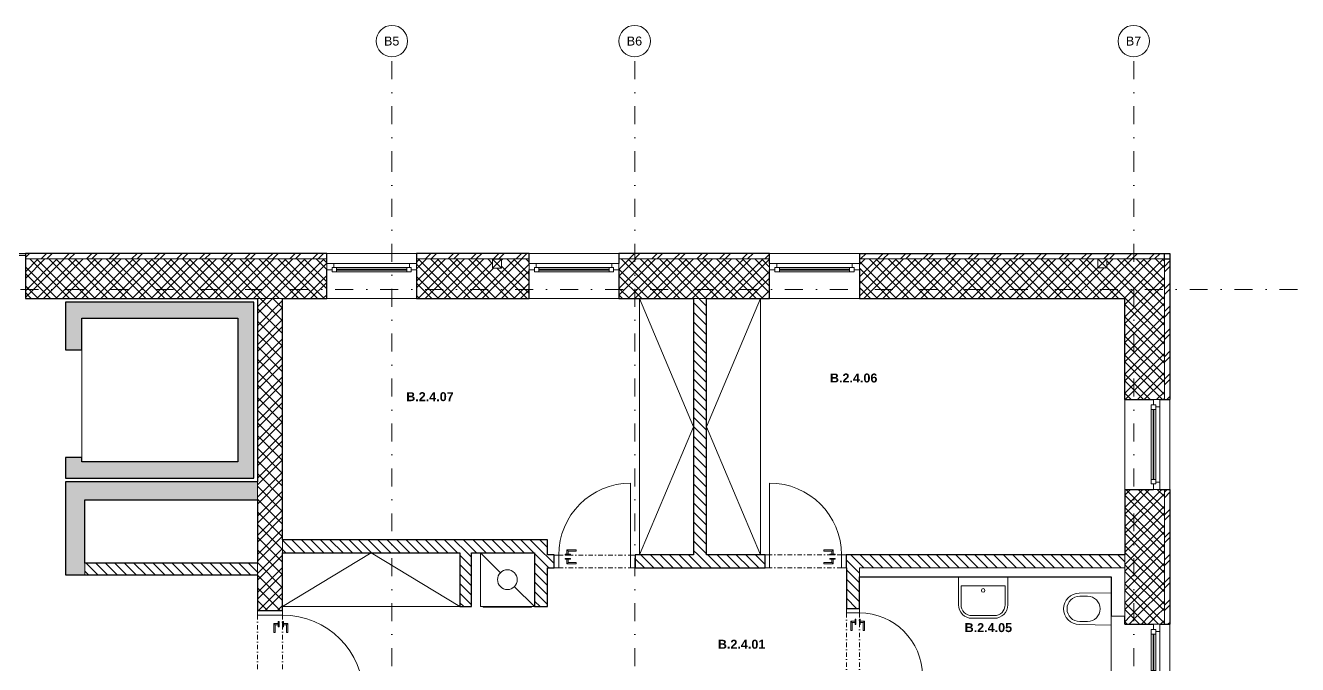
# Model space of a CAD drawing. Header units: millimetres. Extents: x -9163 to 49400, y 40309 to 58543.
# Drawn here: x 8496 to 22643, y 51428 to 58543 of the extents above; entities that cross this region are included whole.
import ezdxf

# ---------------------------------------------------------------- set-up
doc = ezdxf.new("R2010")
doc.units = ezdxf.units.MM
doc.linetypes.add('UDL_2NP_B$0$HA_DashDot_10mm-S3mm', pattern=[500, 200, -150, 0, -150])
doc.linetypes.add('UDL_2NP_B$0$HA_DashDot_2_2mm-S0_6mm', pattern=[110, 50, -30, 0, -30])
for name, color, linetype, lineweight in [('ABMV_det-koty 10', 140, 'Continuous', 5), ('UDL_2NP_B$0$A-AREA-____-IDEN', 252, 'Continuous', 9), ('UDL_2NP_B$0$A-DOOR-____-MCUT', 252, 'UDL_2NP_B$0$HA_DashDot_2_2mm-S0_6mm', 9), ('UDL_2NP_B$0$A-DOOR-____-OTLN', 252, 'Continuous', 9), ('UDL_2NP_B$0$A-DOOR-FRAM-MCUT', 252, 'Continuous', 9), ('UDL_2NP_B$0$A-FLOR-____-OTLN', 252, 'Continuous', 9), ('UDL_2NP_B$0$A-FLOR-HRAL-OTLN', 252, 'Continuous', 9), ('UDL_2NP_B$0$A-GENM-____-OTLN', 252, 'Continuous', 9), ('UDL_2NP_B$0$A-GLAZ-____-MCUT', 252, 'Continuous', 5), ('UDL_2NP_B$0$A-GLAZ-____-OTLN', 252, 'Continuous', 5), ('UDL_2NP_B$0$A-WALL-____-MCUT', 252, 'Continuous', 9), ('UDL_2NP_B$0$A-WALL-____-OTLN', 252, 'Continuous', 9), ('UDL_2NP_B$0$A-WALL-____-PATT', 252, 'Continuous', 25), ('UDL_2NP_B$0$E-ELEC-FIXT-OTLN', 252, 'Continuous', 9), ('UDL_2NP_B$0$I-FURN-____-OTLN', 252, 'Continuous', 9), ('UDL_2NP_B$0$I-WALL-____-MCUT', 252, 'Continuous', 25), ('UDL_2NP_B$0$I-WALL-____-OTLN', 252, 'Continuous', 9), ('UDL_2NP_B$0$M-HVAC-DUCT-OTLN', 252, 'Continuous', 9), ('UDL_2NP_B$0$P-SANR-FIXT-OTLN', 252, 'Continuous', 9), ('UDL_2NP_B$0$S-GRID-____-IDEN', 252, 'Continuous', 9), ('UDL_2NP_B$0$S-GRID-____-OTLN', 252, 'Continuous', 5)]:
    doc.layers.add(name, color=color, linetype=linetype, lineweight=lineweight)
doc.styles.add('UDL_2NP_B$0$Arial_1', font='arial.ttf', dxfattribs={"height": 100})
doc.styles.add('UDL_2NP_B$0$Arial_B', font='arialbd.ttf', dxfattribs={"height": 100})
pattern_1 = [(45, (0, 0), (-106.066, 106.066), []), (45, (75, 0), (-106.066, 106.066), []), (315, (0, 0), (106.066, 106.066), []), (315, (75, 0), (106.066, 106.066), [])]
pattern_2 = [(135, (0, 0), (-53.03301, -53.03301), [])]
pattern_3 = [(45, (0, 0), (-125.7236, 125.7236), []), (45, (0, 190.5), (-125.7236, 125.7236), [])]

# ---------------------------------------------------------------- blocks, each defined once
blk = doc.blocks.new('UDL_2NP_B$0$HA_WD_SinglePanel - 1000x1500-1355278-UDL_2NP-B')
at = {"layer": 'UDL_2NP_B$0$A-GLAZ-____-MCUT'}
for p, q in [((-500, 170), (-500, 100)), ((-420, 170), (-500, 170)), ((-420, 125), (-420, 170)), ((500, 170), (420, 170)), ((420, 170), (420, 125)), ((500, 100), (500, 170)), ((-500, 100), (-440, 100)), ((-440, 75), (-440, 125)), ((-440, 125), (-390, 125)), ((-390, 75), (-440, 75)), ((-390, 125), (-390, 75)), ((390, 105), (-390, 105)), ((390, 95), (-390, 95)), ((390, 75), (390, 125)), ((390, 125), (440, 125)), ((440, 75), (390, 75)), ((440, 125), (440, 75)), ((440, 100), (500, 100))]:
    blk.add_line(p, q, dxfattribs=at)
at = {"layer": 'UDL_2NP_B$0$A-GLAZ-____-OTLN'}
for p, q in [((420, 170), (-420, 170)), ((440, 125), (-440, 125)), ((-440, 75), (-440, 125)), ((-440, 75), (440, 75)), ((390, 125), (-390, 125)), ((390, 75), (-390, 75)), ((440, 125), (440, 75))]:
    blk.add_line(p, q, dxfattribs=at)
blk = doc.blocks.new('UDL_2NP_B$0$HA_DR_Single_Swing_Solid - In_800x2100-1351696-UDL_2NP-B')
at = {"layer": 'UDL_2NP_B$0$A-DOOR-____-MCUT'}
for p, q in [((-400, 72), (400, 72)), ((-400, -72), (400, -72))]:
    blk.add_line(p, q, dxfattribs=at)
at = {"layer": 'UDL_2NP_B$0$A-DOOR-____-OTLN', "lineweight": 5}
blk.add_line((400, 873), (400, 72), dxfattribs=at)
at = {"layer": 'UDL_2NP_B$0$A-DOOR-____-OTLN'}
for p, q in [((-330, 81), (-270, 81)), ((-330, 81), (-330, 72)), ((-270, 72), (-330, 72)), ((-330, 33), (-270, 33)), ((-330, 33), (-330, 25)), ((-270, 25), (-330, 25)), ((-308, 130), (-308, 81)), ((-205, 130), (-308, 130)), ((-308, 25), (-308, -25)), ((-293, 81), (-293, 115)), ((-293, 115), (-205, 115)), ((-293, -10), (-293, 25)), ((-270, 72), (-270, 81)), ((-270, 25), (-270, 33)), ((-205, 130), (-205, 115)), ((-308, -25), (-205, -25)), ((-205, -10), (-293, -10)), ((-205, -10), (-205, -25))]:
    blk.add_line(p, q, dxfattribs=at)
at = {"layer": 'UDL_2NP_B$0$A-DOOR-____-OTLN', "lineweight": 5}
blk.add_arc((400, 72), 800, 90, 180, dxfattribs=at)
at = {"layer": 'UDL_2NP_B$0$A-DOOR-____-OTLN'}
for points in [[(-293, 115), (-293, 115), (-293, 115), (-293, 116), (-293, 116), (-294, 116), (-294, 117), (-295, 117), (-295, 118), (-296, 119), (-297, 119), (-297, 120), (-298, 120), (-298, 121), (-299, 121), (-299, 122), (-300, 122), (-300, 123), (-300, 123), (-301, 123), (-301, 124), (-302, 124), (-302, 125), (-303, 125), (-303, 126), (-304, 126), (-304, 127), (-305, 127), (-305, 128), (-306, 128), (-306, 129), (-307, 129), (-307, 129), (-307, 130), (-308, 130), (-308, 130)], [(-308, -25), (-308, -25), (-307, -25), (-307, -24), (-307, -24), (-306, -24), (-306, -23), (-305, -23), (-305, -22), (-304, -21), (-303, -21), (-303, -20), (-302, -20), (-302, -19), (-301, -19), (-301, -18), (-300, -18), (-300, -17), (-300, -17), (-299, -17), (-299, -16), (-298, -16), (-298, -15), (-297, -15), (-297, -14), (-296, -14), (-296, -13), (-295, -13), (-295, -12), (-294, -12), (-294, -11), (-293, -11), (-293, -11), (-293, -10), (-293, -10), (-293, -10)]]:
    blk.add_open_spline(points, degree=3, knots=[0, 0, 0, 0, 0.083333, 0.125, 0.166667, 0.208333, 0.229167, 0.25, 0.291667, 0.333333, 0.354167, 0.375, 0.395833, 0.416667, 0.4375, 0.458333, 0.479167, 0.5, 0.520833, 0.541667, 0.5625, 0.583333, 0.604167, 0.625, 0.645833, 0.666667, 0.6875, 0.708333, 0.75, 0.770833, 0.791667, 0.833333, 0.875, 0.916667, 1, 1, 1, 1], dxfattribs=at)
at = {"layer": 'UDL_2NP_B$0$A-DOOR-FRAM-MCUT'}
for p, q in [((-450, -72), (-450, 72)), ((-450, 72), (-400, 72)), ((-400, 72), (-400, -72)), ((400, 72), (450, 72)), ((400, -72), (400, 72)), ((450, 72), (450, -72)), ((-400, -72), (-450, -72)), ((450, -72), (400, -72))]:
    blk.add_line(p, q, dxfattribs=at)
blk = doc.blocks.new('UDL_2NP_B$0$HA_DR_Single_Swing_Solid - In_800x2100-1351633-UDL_2NP-B')
at = {"layer": 'UDL_2NP_B$0$A-DOOR-____-MCUT'}
for p, q in [((-400, 72), (400, 72)), ((-400, -73), (400, -73))]:
    blk.add_line(p, q, dxfattribs=at)
at = {"layer": 'UDL_2NP_B$0$A-DOOR-____-OTLN'}
for p, q in [((-308, 25), (-308, -25)), ((-205, 25), (-308, 25)), ((-293, -25), (-293, 10)), ((-293, 10), (-205, 10)), ((-205, 25), (-205, 10)), ((-330, -25), (-270, -25)), ((-330, -25), (-330, -33)), ((-270, -33), (-330, -33)), ((-330, -73), (-270, -73)), ((-330, -73), (-330, -81)), ((-270, -81), (-330, -81)), ((-308, -81), (-308, -130)), ((-308, -130), (-205, -130)), ((-293, -115), (-293, -81)), ((-205, -115), (-293, -115)), ((-270, -33), (-270, -25)), ((-270, -81), (-270, -73)), ((-205, -115), (-205, -130))]:
    blk.add_line(p, q, dxfattribs=at)
at = {"layer": 'UDL_2NP_B$0$A-DOOR-____-OTLN', "lineweight": 5}
blk.add_line((400, -873), (400, -73), dxfattribs=at)
blk.add_arc((400, -73), 800, 180, 270, dxfattribs=at)
at = {"layer": 'UDL_2NP_B$0$A-DOOR-____-OTLN'}
for points in [[(-293, 10), (-293, 10), (-293, 10), (-293, 11), (-293, 11), (-294, 11), (-294, 12), (-295, 12), (-295, 13), (-296, 14), (-297, 14), (-297, 15), (-298, 15), (-298, 16), (-299, 16), (-299, 17), (-300, 17), (-300, 18), (-300, 18), (-301, 18), (-301, 19), (-302, 19), (-302, 20), (-303, 20), (-303, 21), (-304, 21), (-304, 22), (-305, 22), (-305, 23), (-306, 23), (-306, 24), (-307, 24), (-307, 24), (-307, 25), (-308, 25), (-308, 25)], [(-308, -130), (-308, -130), (-307, -130), (-307, -129), (-307, -129), (-306, -129), (-306, -128), (-305, -128), (-305, -127), (-304, -126), (-303, -126), (-303, -125), (-302, -125), (-302, -124), (-301, -124), (-301, -123), (-300, -123), (-300, -122), (-300, -122), (-299, -122), (-299, -121), (-298, -121), (-298, -120), (-297, -120), (-297, -119), (-296, -119), (-296, -118), (-295, -118), (-295, -117), (-294, -117), (-294, -116), (-293, -116), (-293, -116), (-293, -115), (-293, -115), (-293, -115)]]:
    blk.add_open_spline(points, degree=3, knots=[0, 0, 0, 0, 0.083333, 0.125, 0.166667, 0.208333, 0.229167, 0.25, 0.291667, 0.333333, 0.354167, 0.375, 0.395833, 0.416667, 0.4375, 0.458333, 0.479167, 0.5, 0.520833, 0.541667, 0.5625, 0.583333, 0.604167, 0.625, 0.645833, 0.666667, 0.6875, 0.708333, 0.75, 0.770833, 0.791667, 0.833333, 0.875, 0.916667, 1, 1, 1, 1], dxfattribs=at)
at = {"layer": 'UDL_2NP_B$0$A-DOOR-FRAM-MCUT'}
for p, q in [((-400, 72), (-450, 72)), ((-450, 72), (-450, -73)), ((-400, -73), (-400, 72)), ((450, 72), (400, 72)), ((400, 72), (400, -73)), ((450, -73), (450, 72)), ((-450, -73), (-400, -73)), ((400, -73), (450, -73))]:
    blk.add_line(p, q, dxfattribs=at)
blk = doc.blocks.new('UDL_2NP_B$0$HA_DR_Single_Swing_Solid - In_700x2100-1352906-UDL_2NP-B')
at = {"layer": 'UDL_2NP_B$0$A-DOOR-____-MCUT'}
for p, q in [((-350, 72), (350, 72)), ((-350, -72), (350, -72))]:
    blk.add_line(p, q, dxfattribs=at)
at = {"layer": 'UDL_2NP_B$0$A-DOOR-____-OTLN', "lineweight": 5}
blk.add_line((350, 773), (350, 72), dxfattribs=at)
at = {"layer": 'UDL_2NP_B$0$A-DOOR-____-OTLN'}
for p, q in [((-280, 81), (-220, 81)), ((-280, 81), (-280, 72)), ((-220, 72), (-280, 72)), ((-280, 33), (-220, 33)), ((-280, 33), (-280, 25)), ((-220, 25), (-280, 25)), ((-258, 130), (-258, 81)), ((-155, 130), (-258, 130)), ((-258, 25), (-258, -25)), ((-243, 81), (-243, 115)), ((-243, 115), (-155, 115)), ((-243, -10), (-243, 25)), ((-220, 72), (-220, 81)), ((-220, 25), (-220, 33)), ((-155, 130), (-155, 115)), ((-258, -25), (-155, -25)), ((-155, -10), (-243, -10)), ((-155, -10), (-155, -25))]:
    blk.add_line(p, q, dxfattribs=at)
at = {"layer": 'UDL_2NP_B$0$A-DOOR-____-OTLN', "lineweight": 5}
blk.add_arc((350, 72), 700, 90, 180, dxfattribs=at)
at = {"layer": 'UDL_2NP_B$0$A-DOOR-____-OTLN'}
for points in [[(-243, 115), (-243, 115), (-243, 115), (-243, 116), (-243, 116), (-244, 116), (-244, 117), (-245, 117), (-245, 118), (-246, 119), (-247, 119), (-247, 120), (-248, 120), (-248, 121), (-249, 121), (-249, 122), (-250, 122), (-250, 123), (-250, 123), (-251, 123), (-251, 124), (-252, 124), (-252, 125), (-253, 125), (-253, 126), (-254, 126), (-254, 127), (-255, 127), (-255, 128), (-256, 128), (-256, 129), (-257, 129), (-257, 129), (-257, 130), (-258, 130), (-258, 130)], [(-258, -25), (-258, -25), (-257, -25), (-257, -24), (-257, -24), (-256, -24), (-256, -23), (-255, -23), (-255, -22), (-254, -21), (-253, -21), (-253, -20), (-252, -20), (-252, -19), (-251, -19), (-251, -18), (-250, -18), (-250, -17), (-250, -17), (-249, -17), (-249, -16), (-248, -16), (-248, -15), (-247, -15), (-247, -14), (-246, -14), (-246, -13), (-245, -13), (-245, -12), (-244, -12), (-244, -11), (-243, -11), (-243, -11), (-243, -10), (-243, -10), (-243, -10)]]:
    blk.add_open_spline(points, degree=3, knots=[0, 0, 0, 0, 0.083333, 0.125, 0.166667, 0.208333, 0.229167, 0.25, 0.291667, 0.333333, 0.354167, 0.375, 0.395833, 0.416667, 0.4375, 0.458333, 0.479167, 0.5, 0.520833, 0.541667, 0.5625, 0.583333, 0.604167, 0.625, 0.645833, 0.666667, 0.6875, 0.708333, 0.75, 0.770833, 0.791667, 0.833333, 0.875, 0.916667, 1, 1, 1, 1], dxfattribs=at)
at = {"layer": 'UDL_2NP_B$0$A-DOOR-FRAM-MCUT'}
for p, q in [((-400, -72), (-400, 72)), ((-400, 72), (-350, 72)), ((-350, 72), (-350, -72)), ((350, 72), (400, 72)), ((350, -72), (350, 72)), ((400, 72), (400, -72)), ((-350, -72), (-400, -72)), ((400, -72), (350, -72))]:
    blk.add_line(p, q, dxfattribs=at)
blk = doc.blocks.new('UDL_2NP_B$0$HA_DR_Single_Swing_Solid - In_900x2100-1363122-UDL_2NP-B')
at = {"layer": 'UDL_2NP_B$0$A-DOOR-____-MCUT'}
for p, q in [((-450, 140), (450, 140)), ((-450, -140), (450, -140))]:
    blk.add_line(p, q, dxfattribs=at)
at = {"layer": 'UDL_2NP_B$0$A-DOOR-____-OTLN', "lineweight": 5}
blk.add_line((450, 1040), (450, 140), dxfattribs=at)
at = {"layer": 'UDL_2NP_B$0$A-DOOR-____-OTLN'}
for p, q in [((-380, 148), (-320, 148)), ((-380, 148), (-380, 140)), ((-358, 197), (-358, 148)), ((-255, 197), (-358, 197)), ((-343, 148), (-343, 182)), ((-343, 182), (-255, 182)), ((-320, 140), (-320, 148)), ((-255, 197), (-255, 182)), ((-320, 140), (-380, 140)), ((-380, 100), (-320, 100)), ((-380, 100), (-380, 92)), ((-320, 92), (-380, 92)), ((-358, 92), (-358, 42)), ((-358, 42), (-255, 42)), ((-343, 57), (-343, 92)), ((-255, 57), (-343, 57)), ((-320, 92), (-320, 100)), ((-255, 57), (-255, 42))]:
    blk.add_line(p, q, dxfattribs=at)
at = {"layer": 'UDL_2NP_B$0$A-DOOR-____-OTLN', "lineweight": 5}
blk.add_arc((450, 140), 900, 90, 180, dxfattribs=at)
at = {"layer": 'UDL_2NP_B$0$A-DOOR-____-OTLN'}
for points in [[(-343, 182), (-343, 182), (-343, 183), (-343, 183), (-343, 183), (-344, 184), (-344, 184), (-345, 185), (-345, 185), (-346, 186), (-347, 187), (-347, 187), (-348, 188), (-348, 188), (-349, 189), (-349, 189), (-350, 190), (-350, 190), (-350, 190), (-351, 191), (-351, 191), (-352, 192), (-352, 192), (-353, 193), (-353, 193), (-354, 194), (-354, 194), (-355, 195), (-355, 195), (-356, 196), (-356, 196), (-357, 197), (-357, 197), (-357, 197), (-358, 197), (-358, 197)], [(-358, 42), (-358, 42), (-357, 43), (-357, 43), (-357, 43), (-356, 44), (-356, 44), (-355, 45), (-355, 45), (-354, 46), (-353, 47), (-353, 47), (-352, 48), (-352, 48), (-351, 49), (-351, 49), (-350, 50), (-350, 50), (-350, 50), (-349, 51), (-349, 51), (-348, 52), (-348, 52), (-347, 53), (-347, 53), (-346, 54), (-346, 54), (-345, 55), (-345, 55), (-344, 56), (-344, 56), (-343, 57), (-343, 57), (-343, 57), (-343, 57), (-343, 57)]]:
    blk.add_open_spline(points, degree=3, knots=[0, 0, 0, 0, 0.083333, 0.125, 0.166667, 0.208333, 0.229167, 0.25, 0.291667, 0.333333, 0.354167, 0.375, 0.395833, 0.416667, 0.4375, 0.458333, 0.479167, 0.5, 0.520833, 0.541667, 0.5625, 0.583333, 0.604167, 0.625, 0.645833, 0.666667, 0.6875, 0.708333, 0.75, 0.770833, 0.791667, 0.833333, 0.875, 0.916667, 1, 1, 1, 1], dxfattribs=at)
at = {"layer": 'UDL_2NP_B$0$A-DOOR-FRAM-MCUT'}
for p, q in [((-500, -140), (-500, 140)), ((-500, 140), (-450, 140)), ((-450, 140), (-450, -140)), ((450, 140), (500, 140)), ((450, -140), (450, 140)), ((500, 140), (500, -140)), ((-450, -140), (-500, -140)), ((500, -140), (450, -140))]:
    blk.add_line(p, q, dxfattribs=at)
blk = doc.blocks.new('UDL_2NP_B$0$HA_WD_SinglePanel - 1000x1500-1365078-UDL_2NP-B')
at = {"layer": 'UDL_2NP_B$0$A-GLAZ-____-MCUT'}
for p, q in [((-500, -100), (-440, -100)), ((-500, -170), (-500, -100)), ((-440, -75), (-440, -125)), ((-390, -75), (-440, -75)), ((-440, -125), (-390, -125)), ((-420, -125), (-420, -170)), ((-390, -125), (-390, -75)), ((390, -95), (-390, -95)), ((390, -105), (-390, -105)), ((390, -75), (390, -125)), ((440, -75), (390, -75)), ((390, -125), (440, -125)), ((420, -170), (420, -125)), ((440, -125), (440, -75)), ((440, -100), (500, -100)), ((500, -100), (500, -170)), ((-420, -170), (-500, -170)), ((500, -170), (420, -170))]:
    blk.add_line(p, q, dxfattribs=at)
at = {"layer": 'UDL_2NP_B$0$A-GLAZ-____-OTLN'}
for p, q in [((-440, -125), (-440, -75)), ((440, -75), (-440, -75)), ((-440, -125), (440, -125)), ((390, -75), (-390, -75)), ((390, -125), (-390, -125)), ((440, -75), (440, -125)), ((420, -170), (-420, -170))]:
    blk.add_line(p, q, dxfattribs=at)
blk = doc.blocks.new('UDL_2NP_B$0$HA_WD_SinglePanel - 625x1000-1365221-UDL_2NP-B')
at = {"layer": 'UDL_2NP_B$0$A-GLAZ-____-MCUT'}
for p, q in [((-313, -100), (-253, -100)), ((-313, -170), (-313, -100)), ((-253, -75), (-253, -125)), ((-203, -75), (-253, -75)), ((-253, -125), (-203, -125)), ((-233, -125), (-233, -170)), ((-203, -125), (-203, -75)), ((202, -95), (-203, -95)), ((202, -105), (-203, -105)), ((202, -75), (202, -125)), ((252, -75), (202, -75)), ((202, -125), (252, -125)), ((232, -170), (232, -125)), ((252, -125), (252, -75)), ((252, -100), (312, -100)), ((312, -100), (312, -170)), ((-233, -170), (-313, -170)), ((312, -170), (232, -170))]:
    blk.add_line(p, q, dxfattribs=at)
at = {"layer": 'UDL_2NP_B$0$A-GLAZ-____-OTLN'}
for p, q in [((-253, -125), (-253, -75)), ((252, -75), (-253, -75)), ((-253, -125), (252, -125)), ((202, -75), (-203, -75)), ((202, -125), (-203, -125)), ((252, -75), (252, -125)), ((232, -170), (-233, -170))]:
    blk.add_line(p, q, dxfattribs=at)
blk = doc.blocks.new('UDL_2NP_B$0$HA_GM_Shaft_Rectangle - Default-1553805-UDL_2NP-B')
at = {"layer": 'UDL_2NP_B$0$A-GENM-____-OTLN'}
for p, q in [((0, -705), (0, 0)), ((0, 0), (1920, 0)), ((1920, 0), (1920, -705)), ((1920, -705), (0, -705))]:
    blk.add_line(p, q, dxfattribs=at)
blk = doc.blocks.new('UDL_2NP_B$0$HA_GM_Shaft_Rectangle - Default-1444195-UDL_2NP-B')
at = {"layer": 'UDL_2NP_B$0$A-GENM-____-OTLN'}
for p, q in [((0, -1600), (0, 0)), ((0, 0), (1735, 0)), ((1735, 0), (1735, -1600)), ((1735, -1600), (0, -1600))]:
    blk.add_line(p, q, dxfattribs=at)
blk = doc.blocks.new('UDL_2NP_B$0$ABMV_WashBasin_Generic - 550x460-1520088-UDL_2NP-B')
at = {"layer": 'UDL_2NP_B$0$P-SANR-FIXT-OTLN'}
for p, q in [((250, 510), (0, 510)), ((0, 480), (250, 480)), ((-150, 360), (-150, 50)), ((-120, 150), (-120, 360)), ((370, 360), (370, 150)), ((400, 50), (400, 360)), ((370, 150), (-120, 150))]:
    blk.add_line(p, q, dxfattribs=at)
for centre, radius, start, end in [((0, 360), 150, 90, 180), ((0, 360), 120, 90, 180), ((250, 360), 150, 360, 90), ((250, 360), 120, 360, 90), ((125, 200), 20, 90, 270), ((125, 200), 20, 270, 90)]:
    blk.add_arc(centre, radius, start, end, dxfattribs=at)
blk = doc.blocks.new('UDL_2NP_B$0$ABMV_Toilet_WallHung - Default-1491368-UDL_2NP-B')
at = {"layer": 'UDL_2NP_B$0$A-GENM-____-OTLN'}
for p, q in [((-50, 432), (-55, 75)), ((-16, 426), (-16, 340)), ((266, 340), (266, 426)), ((305, 75), (300, 432))]:
    blk.add_line(p, q, dxfattribs=at)
for centre, radius, start, end in [((125, 430), 175, 0.7323, 179.2677), ((125, 426), 141, 0, 180), ((125, 340), 141, 180, 360)]:
    blk.add_arc(centre, radius, start, end, dxfattribs=at)
blk = doc.blocks.new('UDL_2NP_B$0$R_bathroom_washing_machine - 600x600x900-1454049-UDL_2NP-B')
at = {"layer": 'UDL_2NP_B$0$E-ELEC-FIXT-OTLN'}
for p, q in [((78, 3), (678, 3)), ((78, 3), (300, -219)), ((108, 8), (648, 8)), ((108, 8), (108, 3)), ((648, 3), (648, 8)), ((678, 3), (678, -597)), ((455, -374), (678, -597))]:
    blk.add_line(p, q, dxfattribs=at)
blk.add_circle((378, -297), 110, dxfattribs=at)
blk = doc.blocks.new('UDL_2NP_B$0$NAB_Šatní_skříň_ADNS - 600x2000xšířka-1537202-UDL_2NP-B')
at = {"layer": 'UDL_2NP_B$0$I-FURN-____-OTLN'}
for p, q in [((0, -600), (1427.5, 0)), ((1427.5, 0), (2855, -600)), ((2855, -600), (0, -600))]:
    blk.add_line(p, q, dxfattribs=at)
blk = doc.blocks.new('UDL_2NP_B$0$NAB_Šatní_skříň_ADNS - 600x2000xšířka-1537233-UDL_2NP-B')
at = {"layer": 'UDL_2NP_B$0$I-FURN-____-OTLN'}
for p, q in [((0, 600), (1427.5, 0)), ((2855, 600), (0, 600)), ((1427.5, 0), (2855, 600))]:
    blk.add_line(p, q, dxfattribs=at)
blk = doc.blocks.new('UDL_2NP_B$0$NAB_Šatní_skříň_ADNS - 600x2000xšířka-1631221-UDL_2NP-B')
at = {"layer": 'UDL_2NP_B$0$I-FURN-____-OTLN'}
for p, q in [((0, -600), (985, 0)), ((985, 0), (1970, -600)), ((1970, -600), (0, -600))]:
    blk.add_line(p, q, dxfattribs=at)
blk = doc.blocks.new('UDL_2NP_B$0$Railing - Railing-1636953-UDL_2NP-B')
at = {"layer": 'UDL_2NP_B$0$A-FLOR-HRAL-OTLN'}
blk.add_hatch(color=256, dxfattribs=at).paths.add_polyline_path([(8496, 55983), (8496, 56003), (7496, 56003), (7496, 55983), (8089, 55983)])
for p, q in [((8496, 56003), (7496, 56003)), ((7496, 55983), (8496, 55983))]:
    blk.add_line(p, q, dxfattribs=at)
blk = doc.blocks.new('UDL_2NP_B$0$Grid - Radius 3_5mm-353793-UDL_2NP-B')
at = {"layer": 'UDL_2NP_B$0$S-GRID-____-IDEN'}
blk.add_circle((0, 0), 3.5, dxfattribs=at)
blk = doc.blocks.new('UDL_2NP_B')
at = {"layer": 'UDL_2NP_B$0$A-WALL-____-PATT', "lineweight": 5}
h = blk.add_hatch(dxfattribs=at)
h.set_pattern_fill('FP_5', color=256, style=0, pattern_type=2)
h.set_pattern_definition(pattern_3)
h.paths.add_polyline_path([(21221, 55943), (21221, 56003), (17771, 56003), (17771, 55943), (21161, 55943)])
h.paths.add_polyline_path([(12846, 55943), (14096, 55943), (14096, 56003), (12846, 56003)])
h.paths.add_polyline_path([(11846, 55943), (11846, 56003), (8496, 56003), (8496, 55943), (11403, 55943)])
h.paths.add_polyline_path([(15096, 55943), (16771, 55943), (16771, 56003), (15096, 56003)])
h.paths.add_polyline_path([(7496, 55943), (7496, 56003), (2496, 56003), (2496, 55943), (3828, 55943)])
h.paths.add_polyline_path([(246, 55943), (1496, 55943), (1496, 56003), (246, 56003)])
h.paths.add_polyline_path([(-2379, 55943), (-754, 55943), (-754, 56003), (-2379, 56003)])
h.paths.add_polyline_path([(-3379, 55943), (-3379, 56003), (-6819, 56003), (-6819, 55943), (-3747, 55943)])
h = blk.add_hatch(dxfattribs=at)
h.set_pattern_fill('FP_1', color=256, style=0, pattern_type=2)
h.set_pattern_definition(pattern_1)
h.paths.add_polyline_path([(16771, 55503), (16771, 55943), (15096, 55943), (15096, 55503), (16071, 55503)])
h.paths.add_polyline_path([(21161, 55503), (21161, 55943), (20521, 55943), (20521, 55843), (20421, 55843), (20421, 55943), (17771, 55943), (17771, 55503), (20721, 55503)])
h.paths.add_polyline_path([(14096, 55503), (14096, 55943), (12846, 55943), (12846, 55503), (13791, 55503)])
h.paths.add_polyline_path([(11076, 55503), (11846, 55503), (11846, 55943), (8496, 55943), (8496, 55503), (9509, 55503)])
h.paths.add_polyline_path([(6381, 55503), (7496, 55503), (7496, 55943), (2496, 55943), (2496, 55503), (6281, 55503)])
h.paths.add_polyline_path([(1496, 55503), (1496, 55943), (246, 55943), (246, 55503), (1014, 55503)])
h.paths.add_polyline_path([(-1584, 55503), (-754, 55503), (-754, 55943), (-2379, 55943), (-2379, 55503), (-1599, 55503)])
h.paths.add_polyline_path([(-3379, 55503), (-3379, 55943), (-6379, 55943), (-6379, 55503), (-3747, 55503)])
h.paths.add_polyline_path([(13691, 55841), (13691, 55941), (13791, 55941), (13791, 55841)])
h.paths.add_polyline_path([(6381, 55841), (6281, 55841), (6281, 55941), (6381, 55941)])
h.paths.add_polyline_path([(3546, 55841), (3546, 55941), (3646, 55941), (3646, 55841)])
h.paths.add_polyline_path([(-1599, 55841), (-1599, 55941), (-1499, 55941), (-1499, 55841)])
h = blk.add_hatch(dxfattribs=at)
h.set_pattern_fill('FP_5', color=256, style=0, pattern_type=2)
h.set_pattern_definition(pattern_3)
h.paths.add_polyline_path([(21221, 44016), (21221, 45678), (21161, 45678), (21161, 44016)])
h.paths.add_polyline_path([(21221, 46678), (21221, 48660), (21161, 48660), (21161, 46678)])
h.paths.add_polyline_path([(21221, 49480), (21221, 51203), (21161, 51203), (21161, 49480)])
h.paths.add_polyline_path([(21221, 51965), (21221, 53378), (21161, 53378), (21161, 51965)])
h.paths.add_polyline_path([(21161, 54378), (21221, 54378), (21221, 56003), (21161, 56003), (21161, 55503)])
at = {"layer": 'UDL_2NP_B$0$A-WALL-____-PATT', "lineweight": 9}
for points in [[(11036, 55283), (11036, 55463), (8941, 55463), (8941, 55283), (10856, 55283)], [(11036, 53503), (11036, 55283), (10856, 55283), (10856, 53503)], [(10856, 53503), (10856, 53683), (8941, 53683), (8941, 53503)], [(11076, 53263), (11076, 53463), (8941, 53463), (8941, 53263), (9509, 53263)], [(9156, 52428), (9156, 53263), (8941, 53263), (8941, 52428)]]:
    blk.add_hatch(color=256, dxfattribs=at).paths.add_polyline_path(points)
at = {"layer": 'UDL_2NP_B$0$A-WALL-____-PATT', "lineweight": 5}
h = blk.add_hatch(dxfattribs=at)
h.set_pattern_fill('FP_2', color=256, style=0, pattern_type=2)
h.set_pattern_definition([(45, (0, 0), (-106.066, 106.066), []), (45, (75, 0), (-106.066, 106.066), []), (315, (0, 0), (70.71068, 70.71068), [])])
h.paths.add_polyline_path([(11356, 50958), (11356, 51028), (11076, 51028), (11076, 50958)])
h.paths.add_polyline_path([(11076, 52028), (11356, 52028), (11356, 55503), (11076, 55503), (11076, 52049)])
h = blk.add_hatch(dxfattribs=at)
h.set_pattern_fill('FP_3', color=256, style=0, pattern_type=2)
h.set_pattern_definition(pattern_2)
h.paths.add_polyline_path([(15926, 52648), (16071, 52648), (16071, 55503), (15926, 55503), (15926, 53320)])
h = blk.add_hatch(dxfattribs=at)
h.set_pattern_fill('FP_1', color=256, style=0, pattern_type=2)
h.set_pattern_definition(pattern_1)
h.paths.add_polyline_path([(21161, 43813), (21161, 45678), (20721, 45678), (20721, 43813)])
h.paths.add_polyline_path([(21111, 46678), (21161, 46678), (21161, 48660), (20721, 48660), (20721, 46678), (21066, 46678)])
h.paths.add_polyline_path([(20871, 49480), (21161, 49480), (21161, 51203), (20721, 51203), (20721, 49480)])
h.paths.add_polyline_path([(21161, 51965), (21161, 53378), (20721, 53378), (20721, 51965), (20871, 51965)])
h.paths.add_polyline_path([(21161, 54378), (21161, 55503), (20721, 55503), (20721, 54378), (21111, 54378)])
at = {"layer": 'UDL_2NP_B$0$A-WALL-____-PATT', "lineweight": 9}
h = blk.add_hatch(color=256, dxfattribs=at)
h.paths.add_polyline_path([(9121, 53683), (9121, 53733), (8941, 53733), (8941, 53683)])
h.paths.add_polyline_path([(9121, 54933), (9121, 55283), (8941, 55283), (8941, 54933)])
at = {"layer": 'UDL_2NP_B$0$A-WALL-____-PATT', "lineweight": 5}
h = blk.add_hatch(dxfattribs=at)
h.set_pattern_fill('FP_3', color=256, style=0, pattern_type=2)
h.set_pattern_definition(pattern_2)
h.paths.add_polyline_path([(13533, 52673), (14301, 52673), (14301, 52818), (11356, 52818), (11356, 52673), (13456, 52673)])
h = blk.add_hatch(dxfattribs=at)
h.set_pattern_fill('FP_3', color=256, style=0, pattern_type=2)
h.set_pattern_definition(pattern_2)
h.paths.add_polyline_path([(13326, 52073), (13456, 52073), (13456, 52673), (13326, 52673), (13326, 52304)])
h = blk.add_hatch(dxfattribs=at)
h.set_pattern_fill('FP_3', color=256, style=0, pattern_type=2)
h.set_pattern_definition(pattern_2)
h.paths.add_polyline_path([(14301, 52073), (14301, 52673), (14156, 52673), (14156, 52073)])
h = blk.add_hatch(dxfattribs=at)
h.set_pattern_fill('FP_3', color=256, style=0, pattern_type=2)
h.set_pattern_definition(pattern_2)
h.paths.add_polyline_path([(14301, 52503), (14376, 52503), (14376, 52648), (14301, 52648), (14301, 52558)])
h.paths.add_polyline_path([(17621, 52503), (20721, 52503), (20721, 52648), (17621, 52648)])
h.paths.add_polyline_path([(16721, 52503), (16721, 52648), (15276, 52648), (15276, 52503)])
h = blk.add_hatch(dxfattribs=at)
h.set_pattern_fill('FP_3', color=256, style=0, pattern_type=2)
h.set_pattern_definition(pattern_2)
h.paths.add_polyline_path([(11076, 52428), (11076, 52558), (9156, 52558), (9156, 52428), (9509, 52428)])
h = blk.add_hatch(dxfattribs=at)
h.set_pattern_fill('FP_3', color=256, style=0, pattern_type=2)
h.set_pattern_definition(pattern_2)
h.paths.add_polyline_path([(17771, 50368), (17771, 51253), (17626, 51253), (17626, 50368)])
h.paths.add_polyline_path([(17626, 52053), (17771, 52053), (17771, 52503), (17626, 52503), (17626, 52304)])
h = blk.add_hatch(dxfattribs=at)
h.set_pattern_fill('FP_1', color=256, style=0, pattern_type=2)
h.set_pattern_definition(pattern_1)
h.paths.add_polyline_path([(20721, 48660), (21161, 48660), (21161, 48803), (20721, 48803)])
h.paths.add_polyline_path([(21111, 49428), (21161, 49428), (21161, 49480), (20721, 49480), (20721, 49428), (21066, 49428)])
h.paths.add_polyline_path([(21161, 51203), (21161, 51253), (20721, 51253), (20721, 51203), (21111, 51203)])
h.paths.add_polyline_path([(21066, 51878), (21161, 51878), (21161, 51965), (20721, 51965), (20721, 51878), (21041, 51878)])
h = blk.add_hatch(dxfattribs=at)
h.set_pattern_fill('FP_5', color=256, style=0, pattern_type=2)
h.set_pattern_definition(pattern_3)
h.paths.add_polyline_path([(21161, 48660), (21221, 48660), (21221, 48803), (21161, 48803)])
h.paths.add_polyline_path([(21221, 49428), (21221, 49480), (21161, 49480), (21161, 49428)])
h.paths.add_polyline_path([(21161, 51203), (21221, 51203), (21221, 51253), (21161, 51253)])
h.paths.add_polyline_path([(21161, 51878), (21221, 51878), (21221, 51965), (21161, 51965)])
at = {"layer": 'UDL_2NP_B$0$A-FLOR-____-OTLN'}
blk.add_line((9121, 53733), (9121, 54933), dxfattribs=at)
at = {"layer": 'UDL_2NP_B$0$A-WALL-____-MCUT', "lineweight": 25}
for p, q in [((8496, 55943), (8496, 55503)), ((11846, 55893), (11846, 55943)), ((12846, 55943), (12846, 55893)), ((14096, 55893), (14096, 55943)), ((15096, 55943), (15096, 55893)), ((16771, 55893), (16771, 55943)), ((17771, 55943), (17771, 55893)), ((11846, 55503), (11846, 55823)), ((12846, 55823), (12846, 55503)), ((14096, 55503), (14096, 55823)), ((15096, 55823), (15096, 55503)), ((16771, 55503), (16771, 55823)), ((17771, 55823), (17771, 55503)), ((8496, 55503), (11076, 55503)), ((11356, 55503), (11846, 55503)), ((12846, 55503), (14096, 55503)), ((15096, 55503), (15926, 55503)), ((16071, 55503), (16771, 55503)), ((17771, 55503), (20721, 55503)), ((20721, 54378), (20721, 55503)), ((20721, 54378), (21041, 54378)), ((21111, 54378), (21161, 54378)), ((20721, 53378), (20721, 52648)), ((20721, 53378), (21041, 53378)), ((21111, 53378), (21161, 53378)), ((20721, 51878), (20721, 51965)), ((20721, 51878), (21041, 51878)), ((21111, 51878), (21161, 51878))]:
    blk.add_line(p, q, dxfattribs=at)
at = {"layer": 'UDL_2NP_B$0$A-WALL-____-MCUT'}
for p, q in [((11846, 55943), (8496, 55943)), ((14096, 55943), (12846, 55943)), ((16771, 55943), (15096, 55943)), ((20421, 55943), (17771, 55943)), ((21161, 55943), (20521, 55943)), ((21161, 54378), (21161, 55943)), ((11356, 55503), (11076, 55503)), ((16071, 55503), (15926, 55503)), ((11076, 53263), (11076, 53463)), ((21161, 51878), (21161, 53378)), ((11356, 52818), (11356, 52673)), ((20721, 52503), (20721, 52648)), ((9156, 52558), (9156, 52428)), ((11076, 52428), (11076, 52558)), ((17771, 52503), (20721, 52503)), ((20721, 52503), (17771, 52503)), ((17771, 52503), (17771, 52403)), ((20721, 51965), (20721, 52503))]:
    blk.add_line(p, q, dxfattribs=at)
at = {"layer": 'UDL_2NP_B$0$A-WALL-____-OTLN'}
for p, q in [((12846, 55503), (11846, 55503)), ((15096, 55503), (14096, 55503)), ((17771, 55503), (16771, 55503)), ((20721, 53378), (20721, 54378))]:
    blk.add_line(p, q, dxfattribs=at)
at = {"layer": 'UDL_2NP_B$0$I-WALL-____-MCUT'}
for p, q in [((11846, 56003), (8496, 56003)), ((8496, 56003), (8496, 55943)), ((11846, 55943), (11846, 56003)), ((14096, 56003), (12846, 56003)), ((12846, 56003), (12846, 55943)), ((14096, 55943), (14096, 56003)), ((16771, 56003), (15096, 56003)), ((15096, 56003), (15096, 55943)), ((16771, 55943), (16771, 56003)), ((17771, 56003), (17771, 55943)), ((17771, 56003), (21221, 56003)), ((21161, 55943), (21161, 56003)), ((21161, 55943), (21221, 55943)), ((21221, 56003), (21221, 54378)), ((11036, 55463), (8941, 55463)), ((8941, 55463), (8941, 54933)), ((11036, 53503), (11036, 55463)), ((11076, 55503), (11076, 53463)), ((11356, 52818), (11356, 55503)), ((15926, 55503), (15926, 52648)), ((16071, 52648), (16071, 55503)), ((9121, 55283), (10856, 55283)), ((9121, 54933), (9121, 55283)), ((10856, 55283), (10856, 53683)), ((8941, 54933), (9121, 54933)), ((21161, 54378), (21221, 54378)), ((8941, 53733), (8941, 53503)), ((9121, 53733), (8941, 53733)), ((9121, 53683), (9121, 53733)), ((10856, 53683), (9121, 53683)), ((8941, 53503), (11036, 53503)), ((11076, 53463), (8941, 53463)), ((8941, 53463), (8941, 52428)), ((21161, 53378), (21221, 53378)), ((21221, 53378), (21221, 51878)), ((9156, 53263), (11076, 53263)), ((9156, 52558), (9156, 53263)), ((11076, 53263), (11076, 52558)), ((14301, 52818), (11356, 52818)), ((14301, 52648), (14301, 52818)), ((11356, 52028), (11356, 52673)), ((11356, 52673), (13326, 52673)), ((13326, 52673), (13326, 52073)), ((13456, 52673), (14156, 52673)), ((13456, 52073), (13456, 52673)), ((14156, 52673), (14156, 52073)), ((14376, 52648), (14301, 52648)), ((14376, 52503), (14376, 52648)), ((15926, 52648), (15276, 52648)), ((15276, 52648), (15276, 52503)), ((16721, 52648), (16071, 52648)), ((16721, 52503), (16721, 52648)), ((20721, 52648), (17621, 52648)), ((17621, 52648), (17621, 52503)), ((11076, 52558), (9156, 52558)), ((14301, 52073), (14301, 52503)), ((14301, 52503), (14376, 52503)), ((15276, 52503), (16721, 52503)), ((17621, 52503), (17626, 52503)), ((17626, 52503), (17626, 52053)), ((8941, 52428), (11076, 52428)), ((11076, 52428), (11076, 52028)), ((17771, 52053), (17771, 52403)), ((17771, 52403), (20571, 52403)), ((20571, 52403), (20571, 51965)), ((13326, 52073), (13456, 52073)), ((14156, 52073), (14301, 52073)), ((11076, 52028), (11356, 52028)), ((17626, 52053), (17771, 52053)), ((21161, 51878), (21221, 51878))]:
    blk.add_line(p, q, dxfattribs=at)
at = {"layer": 'UDL_2NP_B$0$I-WALL-____-OTLN'}
for p, q in [((11846, 56003), (12846, 56003)), ((14096, 56003), (15096, 56003)), ((16771, 56003), (17771, 56003)), ((21221, 54378), (21221, 53378)), ((20571, 51203), (20571, 51965)), ((20571, 51965), (20721, 51965)), ((21221, 51878), (21221, 51253))]:
    blk.add_line(p, q, dxfattribs=at)
at = {"layer": 'UDL_2NP_B$0$M-HVAC-DUCT-OTLN', "lineweight": 5}
for p, q in [((13791, 55841), (13691, 55941)), ((13791, 55941), (13691, 55841)), ((13691, 55941), (13791, 55941)), ((13691, 55841), (13691, 55941)), ((13791, 55941), (13791, 55841)), ((20521, 55843), (20421, 55943)), ((20521, 55943), (20421, 55843)), ((20421, 55943), (20521, 55943)), ((20421, 55843), (20421, 55943)), ((20521, 55943), (20521, 55843)), ((13791, 55841), (13691, 55841)), ((20521, 55843), (20421, 55843))]:
    blk.add_line(p, q, dxfattribs=at)
at = {"layer": 'UDL_2NP_B$0$S-GRID-____-OTLN', "linetype": 'UDL_2NP_B$0$HA_DashDot_10mm-S3mm', "lineweight": 9}
for p, q in [((12571, 56943), (12571, 58193)), ((15271, 56943), (15271, 58193)), ((20821, 56943), (20821, 58193)), ((12571, 41909), (12571, 56943)), ((15271, 41909), (15271, 56943)), ((20821, 41909), (20821, 56943)), ((-7563, 55603), (22643, 55603))]:
    blk.add_line(p, q, dxfattribs=at)
at = {"layer": 'UDL_2NP_B$0$A-DOOR-____-OTLN'}
blk.add_blockref('UDL_2NP_B$0$HA_DR_Single_Swing_Solid - In_800x2100-1351696-UDL_2NP-B', (14826, 52575), dxfattribs=at)
for name, p, rotation in [('UDL_2NP_B$0$HA_DR_Single_Swing_Solid - In_800x2100-1351633-UDL_2NP-B', (17171, 52575), 180), ('UDL_2NP_B$0$HA_DR_Single_Swing_Solid - In_900x2100-1363122-UDL_2NP-B', (11216, 51528), 270.0000000000002), ('UDL_2NP_B$0$HA_DR_Single_Swing_Solid - In_700x2100-1352906-UDL_2NP-B', (17698, 51653), 270.0000000000002)]:
    blk.add_blockref(name, p, dxfattribs=dict(at, rotation=rotation))
at = {"layer": 'UDL_2NP_B$0$A-FLOR-HRAL-OTLN'}
blk.add_blockref('UDL_2NP_B$0$Railing - Railing-1636953-UDL_2NP-B', (0, 0), dxfattribs=at)
at = {"layer": 'UDL_2NP_B$0$A-GENM-____-OTLN', "lineweight": 5}
for name, p in [('UDL_2NP_B$0$HA_GM_Shaft_Rectangle - Default-1444195-UDL_2NP-B', (9121, 55283)), ('UDL_2NP_B$0$HA_GM_Shaft_Rectangle - Default-1553805-UDL_2NP-B', (9156, 53263))]:
    blk.add_blockref(name, p, dxfattribs=at)
at = {"layer": 'UDL_2NP_B$0$A-GLAZ-____-OTLN'}
blk.add_blockref('UDL_2NP_B$0$HA_WD_SinglePanel - 1000x1500-1355278-UDL_2NP-B', (12346, 55723), dxfattribs=at)
for name, p, rotation in [('UDL_2NP_B$0$HA_WD_SinglePanel - 1000x1500-1365078-UDL_2NP-B', (14596, 55723), 180), ('UDL_2NP_B$0$HA_WD_SinglePanel - 1000x1500-1365078-UDL_2NP-B', (17271, 55723), 180), ('UDL_2NP_B$0$HA_WD_SinglePanel - 1000x1500-1355278-UDL_2NP-B', (20941, 53878), 269.9999999999998), ('UDL_2NP_B$0$HA_WD_SinglePanel - 625x1000-1365221-UDL_2NP-B', (20941, 51565), 89.9999999999998)]:
    blk.add_blockref(name, p, dxfattribs=dict(at, rotation=rotation))
at = {"layer": 'UDL_2NP_B$0$E-ELEC-FIXT-OTLN', "rotation": 180}
blk.add_blockref('UDL_2NP_B$0$R_bathroom_washing_machine - 600x600x900-1454049-UDL_2NP-B', (14233, 52076), dxfattribs=at)
at = {"layer": 'UDL_2NP_B$0$I-FURN-____-OTLN'}
for name, p, rotation in [('UDL_2NP_B$0$NAB_Šatní_skříň_ADNS - 600x2000xšířka-1537202-UDL_2NP-B', (15926, 55503), 269.9999999999996), ('UDL_2NP_B$0$NAB_Šatní_skříň_ADNS - 600x2000xšířka-1537233-UDL_2NP-B', (16071, 55503), 270)]:
    blk.add_blockref(name, p, dxfattribs=dict(at, rotation=rotation))
blk.add_blockref('UDL_2NP_B$0$NAB_Šatní_skříň_ADNS - 600x2000xšířka-1631221-UDL_2NP-B', (11356, 52673), dxfattribs=at)
at = {"layer": 'UDL_2NP_B$0$P-SANR-FIXT-OTLN'}
for name, p, rotation in [('UDL_2NP_B$0$ABMV_WashBasin_Generic - 550x460-1520088-UDL_2NP-B', (19271, 52453), 180), ('UDL_2NP_B$0$ABMV_Toilet_WallHung - Default-1491368-UDL_2NP-B', (20646, 51923), 90.0000000000002)]:
    blk.add_blockref(name, p, dxfattribs=dict(at, rotation=rotation))
at = {"layer": 'UDL_2NP_B$0$S-GRID-____-IDEN', "xscale": 49.99999999999998, "yscale": 49.99999999999998, "zscale": 49.99999999999998}
for p in [(12571, 58368), (15271, 58368), (20821, 58368)]:
    blk.add_blockref('UDL_2NP_B$0$Grid - Radius 3_5mm-353793-UDL_2NP-B', p, dxfattribs=at)
at = {"layer": 'UDL_2NP_B$0$A-AREA-____-IDEN', "lineweight": 5, "char_height": 100, "width": 653.38, "attachment_point": 1, "style": 'UDL_2NP_B$0$Arial_B'}
for s, insert in [('B.2.4.06', (17442, 54668)), ('B.2.4.07', (12730, 54460)), ('B.2.4.05', (18940, 51889)), ('B.2.4.01', (16196, 51704))]:
    blk.add_mtext(s, dxfattribs=dict(at, insert=insert))
at = {"layer": 'UDL_2NP_B$0$S-GRID-____-IDEN', "lineweight": 5, "char_height": 100, "width": 212.45, "attachment_point": 1, "style": 'UDL_2NP_B$0$Arial_1'}
for s, insert in [('B5', (12483, 58419)), ('B6', (15183, 58419)), ('B7', (20733, 58419))]:
    blk.add_mtext(s, dxfattribs=dict(at, insert=insert))

msp = doc.modelspace()

# ---------------------------------------------------------------- block references
at = {"layer": 'ABMV_det-koty 10'}
msp.add_blockref('UDL_2NP_B', (0, 0), dxfattribs=at)

doc.saveas('drawing.dxf')
